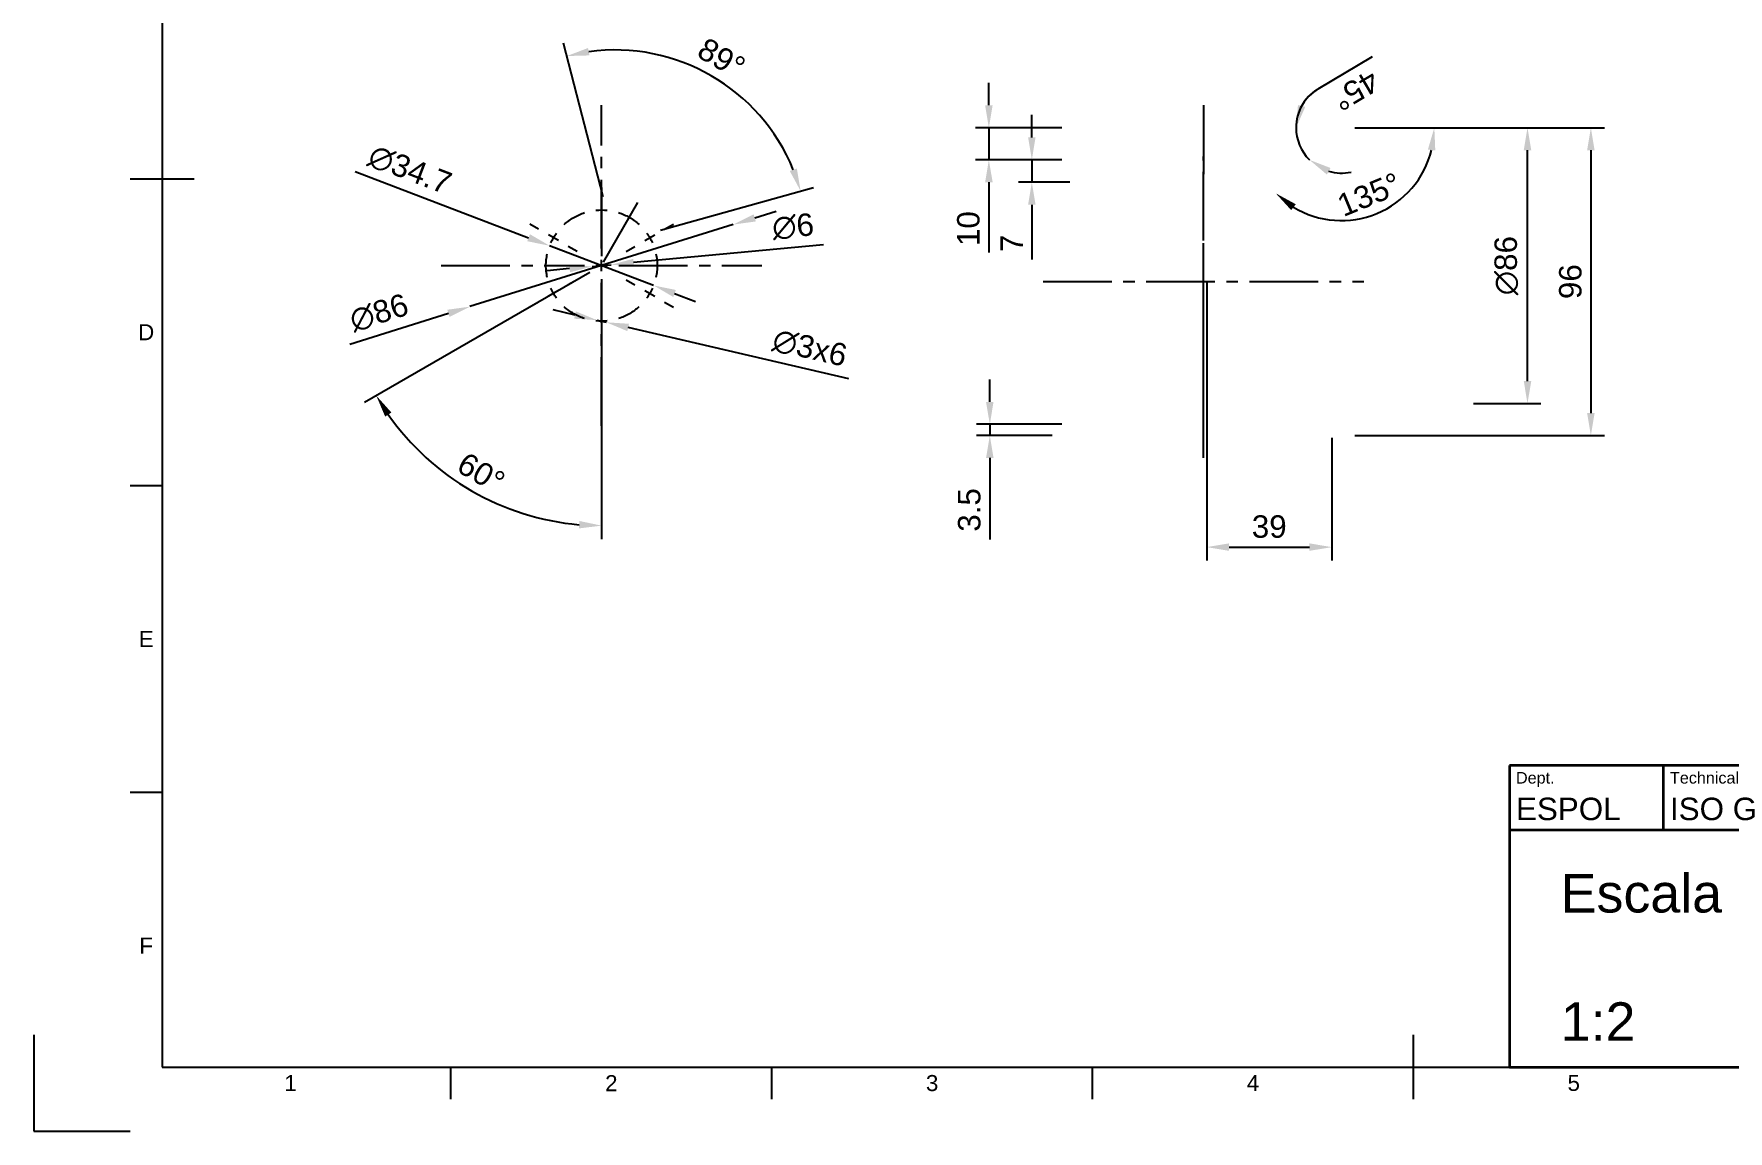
# Paper-space layout 'Plano1' of a CAD drawing. Header units: millimetres. Extents: x 0 to 420, y 0 to 297.
# Drawn here: x 0 to 264.1, y 0 to 171.1 of the extents above; entities that cross this region are included whole.
import ezdxf
from ezdxf.enums import TextEntityAlignment as Align

# ---------------------------------------------------------------- set-up
doc = ezdxf.new("R2010")
doc.units = ezdxf.units.MM
doc.header["$LTSCALE"] = 0.75
doc.linetypes.add('CENTER2', pattern=[28.575, 19.05, -3.175, 3.175, -3.175])
for name, color, linetype, lineweight in [('BORDER', 7, 'Continuous', 25), ('FD_Dimensions', 7, 'Continuous', 25), ('Notes', 7, 'Continuous', 25), ('Smart Centers', 7, 'CENTER2', 25), ('TITLEBLOCK', 7, 'Continuous', 35)]:
    doc.layers.add(name, color=color, linetype=linetype, lineweight=lineweight)
doc.styles.add('FusionTitle', font='Arial.ttf')
doc.styles.get("Standard").update_dxf_attribs({"font": 'Arial.ttf'})
doc.dimstyles.new('Dim-ISO-25', dxfattribs={"dimtxt": 3.5, "dimasz": 3.5, "dimexe": 2.1, "dimexo": 2.1, "dimgap": 1.4, "dimtad": 1, "dimzin": 12, "dimdsep": 46, "dimtxsty": 'Standard', "dimcen": 0, "dimazin": 3, "dimtp": 0.1, "dimtm": 0.1, "dimtfac": 0.714286, "dimtmove": 0, "dimatfit": 3, "dimfxl": 1, "dimtzin": 12, "dimarcsym": 0})

# ---------------------------------------------------------------- blocks, each defined once
blk = doc.blocks.new('ISO_A3_SHEET')
at = {"layer": 'BORDER'}
for p, q in [((20, 287), (20, 10)), ((15, 148.5), (25, 148.5)), ((15, 100.66667), (20, 100.66667)), ((15, 52.83334), (20, 52.83334)), ((215, 5), (215, 15)), ((20, 10), (410, 10)), ((65, 5), (65, 10)), ((115, 5), (115, 10)), ((165, 5), (165, 10))]:
    blk.add_line(p, q, dxfattribs=at)
at = {"layer": 'Defpoints'}
for p, q in [((0, 15), (0, 0)), ((0, 0), (15, 0))]:
    blk.add_line(p, q, dxfattribs=at)
at = {"layer": 'BORDER', "style": 'FusionTitle'}
for s, p in [('D', (17.5, 124.58334)), ('E', (17.5, 76.75001)), ('F', (17.5, 28.91668)), ('1', (40, 7.5)), ('2', (90, 7.5)), ('3', (140, 7.5)), ('4', (190, 7.5)), ('5', (240, 7.5))]:
    blk.add_text(s, height=2.5, dxfattribs=at).set_placement(p, align=Align.MIDDLE)
blk = doc.blocks.new('ISO_TITLEBLOCK')
at = {"layer": 'TITLEBLOCK'}
for p, q in [((0, 47), (-180, 47)), ((-180, 47), (-180, 0)), ((-156, 37), (-156, 47)), ((-122, 0), (-122, 47)), ((-61, 0), (-61, 47)), ((0, 0), (0, 47)), ((-180, 37), (0, 37)), ((-122, 27), (0, 27)), ((-61, 10), (0, 10)), ((-51, 0), (-51, 10)), ((-15, 0), (-15, 10)), ((-180, 0), (0, 0))]:
    blk.add_line(p, q, dxfattribs=at)
at = {"layer": 'TITLEBLOCK', "style": 'FusionTitle'}
for s, p in [('Dept.', (-179, 46)), ('Technical reference', (-155, 46)), ('Created by', (-121, 46)), ('Approved by', (-60, 46)), ('Document type', (-121, 36)), ('Document status', (-60, 36)), ('Title', (-121, 26)), ('DWG No.', (-60, 26)), ('Rev.', (-60, 9)), ('Date of issue', (-50, 9)), ('Sheet', (-14, 9))]:
    blk.add_text(s, height=1.8, dxfattribs=at).set_placement(p, align=Align.TOP_LEFT)
for tag, height, p in [('DEPT', 3.5, (-179, 42)), ('TECHNICAL_REFERENCE', 3.5, (-155, 42)), ('CREATED_BY', 3.5, (-121, 42)), ('APPROVED_BY', 3.5, (-60, 42)), ('DOCUMENT_TYPE', 3.5, (-121, 32)), ('DOCUMENT_STATUS', 3.5, (-60, 32)), ('TITLE_1', 5, (-121, 21.5)), ('TITLE_2', 5, (-121, 14)), ('TITLE_3', 5, (-121, 6.5)), ('DATE_OF_ISSUE', 3.5, (-50, 5))]:
    blk.add_attdef(tag, text='', height=height, dxfattribs=at).set_placement(p, align=Align.TOP_LEFT)
for tag, p in [('CREATED_DATE', (-62, 42)), ('APPROVED_DATE', (-0.99, 42))]:
    blk.add_attdef(tag, text='', height=3.5, dxfattribs=at).set_placement(p, align=Align.TOP_RIGHT)
for tag, height, p in [('DRAWING_NUMBER', 5, (-30.5, 19.75)), ('REV', 3.5, (-56, 4.85)), ('SHEET', 3.5, (-7.5, 4.85))]:
    blk.add_attdef(tag, text='', height=height, dxfattribs=at).set_placement(p, align=Align.TOP_CENTER)
blk = doc.blocks.new('*D29')
at = {"layer": 'Defpoints', "color": 0, "transparency": 16777216}
for p in [(160.79, 156.47), (203.79, 156.47), (203.79, 156.47), (197.67, 152.94), (183, 135.68)]:
    blk.add_point(p, dxfattribs=at)
at = {"layer": 'FD_Dimensions', "color": 0, "lineweight": -2, "transparency": 16777216}
blk.add_line((200.19, 162.55), (208.62, 167.56), dxfattribs=at)
for start, end in [(120.6638, 180), (122.6845, 151.3422), (180, 225), (253.6578, 282.3155)]:
    blk.add_arc((203.79, 156.47), 7.07, start, end, dxfattribs=at)
at = {"layer": 'FD_Dimensions', "color": 0, "transparency": 16777216}
for points in [[(198.15, 159.72), (197.02, 160.01), (196.72, 156.47)], [(201.51, 149.18), (202.1, 150.19), (198.79, 151.47)]]:
    blk.add_solid(points, dxfattribs=at)
at = {"layer": 'FD_Dimensions', "color": 0, "transparency": 16777216, "insert": (206.03, 162.32), "char_height": 3.5, "attachment_point": 5, "rotation": 210.6638}
blk.add_mtext('45°', dxfattribs=at)
blk = doc.blocks.new('*D30')
at = {"layer": 'Defpoints', "color": 0, "transparency": 16777216}
for p in [(203.79, 156.47), (203.79, 156.47), (222.29, 156.47), (203.79, 142), (183, 135.68)]:
    blk.add_point(p, dxfattribs=at)
at = {"layer": 'FD_Dimensions', "color": 0, "lineweight": -2, "transparency": 16777216}
blk.add_arc((203.79, 156.47), 14.47, 238.8892, 346.1108, dxfattribs=at)
at = {"layer": 'FD_Dimensions', "color": 0, "transparency": 16777216}
for points in [[(217.27, 153.07), (218.42, 152.93), (218.27, 156.47)], [(195.96, 143.62), (196.68, 144.54), (193.56, 146.24)]]:
    blk.add_solid(points, dxfattribs=at)
at = {"layer": 'FD_Dimensions', "color": 0, "transparency": 16777216, "insert": (208.11, 146.05), "char_height": 3.5, "attachment_point": 5, "rotation": 22.5}
blk.add_mtext('135°', dxfattribs=at)
blk = doc.blocks.new('*D36')
at = {"layer": 'Defpoints', "color": 0, "transparency": 16777216}
for p in [(86.99, 134.83), (89.98, 135.11)]:
    blk.add_point(p, dxfattribs=at)
at = {"layer": 'FD_Dimensions', "color": 0, "lineweight": -2, "transparency": 16777216}
for p, q in [((123.05, 138.19), (93.46, 135.44)), ((86.99, 134.83), (89.98, 135.11)), ((83.5, 134.51), (80.02, 134.18))]:
    blk.add_line(p, q, dxfattribs=at)
at = {"layer": 'FD_Dimensions', "color": 0, "transparency": 16777216}
for points in [[(83.45, 135.09), (83.56, 133.93), (86.99, 134.83)], [(93.41, 136.02), (93.51, 134.85), (89.98, 135.11)]]:
    blk.add_solid(points, dxfattribs=at)
at = {"layer": 'FD_Dimensions', "color": 0, "transparency": 16777216, "insert": (118.32, 141.05), "char_height": 3.5, "attachment_point": 5, "rotation": 5.3239}
blk.add_mtext('∅6', dxfattribs=at)
blk = doc.blocks.new('*U38')
at = {"layer": 'Smart Centers', "color": 0, "ltscale": 0.75, "transparency": 16777216}
for p, q in [((0, 2.68), (0, 25)), ((-25, 0), (-2.68, 0)), ((2.68, 0), (25, 0)), ((0, -25), (0, -2.68))]:
    blk.add_line(p, q, dxfattribs=at)
at = {"layer": 'Smart Centers', "color": 0, "linetype": 'Continuous', "ltscale": 0.75, "transparency": 16777216}
for p, q in [((-0.89, 0), (0.89, 0)), ((0, -0.89), (0, 0.89))]:
    blk.add_line(p, q, dxfattribs=at)
blk = doc.blocks.new('*U39')
at = {"layer": 'Smart Centers', "color": 0, "ltscale": 0.75, "transparency": 16777216}
blk.add_line((0, 6.05), (0, -6.05), dxfattribs=at)
blk = doc.blocks.new('*U41')
at = {"layer": 'Smart Centers', "color": 0, "ltscale": 0.75, "transparency": 16777216}
for p, q in [((-9.83, 5.68), (-11.19, 6.46)), ((-3.83, 2.21), (-5.19, 3))]:
    blk.add_line(p, q, dxfattribs=at)
at = {"layer": 'Smart Centers', "color": 0, "linetype": 'Continuous', "ltscale": 0.75, "transparency": 16777216}
blk.add_line((-6.74, 3.89), (-8.29, 4.78), dxfattribs=at)
at = {"layer": 'Smart Centers', "color": 0, "linetype": 'Continuous', "ltscale": 0.75, "transparency": 16777216, "extrusion": (0, 0, -1)}
blk.add_arc((0, 0), 8.67, 24.0996, 35.9004, dxfattribs=at)
blk = doc.blocks.new('*U42')
at = {"layer": 'Smart Centers', "color": 0, "ltscale": 0.75, "transparency": 16777216}
for p, q in [((9.83, 5.68), (11.19, 6.46)), ((3.83, 2.21), (5.19, 3))]:
    blk.add_line(p, q, dxfattribs=at)
at = {"layer": 'Smart Centers', "color": 0, "linetype": 'Continuous', "ltscale": 0.75, "transparency": 16777216}
blk.add_line((6.74, 3.89), (8.29, 4.78), dxfattribs=at)
at = {"layer": 'Smart Centers', "color": 0, "linetype": 'Continuous', "ltscale": 0.75, "transparency": 16777216, "extrusion": (0, 0, -1)}
blk.add_arc((0, 0), 8.67, 144.0996, 155.9004, dxfattribs=at)
blk = doc.blocks.new('*U43')
at = {"layer": 'Smart Centers', "color": 0, "ltscale": 0.75, "transparency": 16777216}
for p, q in [((3.83, -2.21), (5.19, -3)), ((9.83, -5.68), (11.19, -6.46))]:
    blk.add_line(p, q, dxfattribs=at)
at = {"layer": 'Smart Centers', "color": 0, "linetype": 'Continuous', "ltscale": 0.75, "transparency": 16777216}
blk.add_line((6.74, -3.89), (8.29, -4.78), dxfattribs=at)
at = {"layer": 'Smart Centers', "color": 0, "linetype": 'Continuous', "ltscale": 0.75, "transparency": 16777216, "extrusion": (0, 0, -1)}
blk.add_arc((0, 0), 8.67, 204.0996, 215.9004, dxfattribs=at)
blk = doc.blocks.new('*U44')
at = {"layer": 'Smart Centers', "color": 0, "ltscale": 0.75, "transparency": 16777216}
for p, q in [((0, -4.42), (0, -6)), ((0, -11.35), (0, -12.93))]:
    blk.add_line(p, q, dxfattribs=at)
at = {"layer": 'Smart Centers', "color": 0, "linetype": 'Continuous', "ltscale": 0.75, "transparency": 16777216}
blk.add_line((0, -7.78), (0, -9.57), dxfattribs=at)
at = {"layer": 'Smart Centers', "color": 0, "linetype": 'Continuous', "ltscale": 0.75, "transparency": 16777216, "extrusion": (0, 0, -1)}
blk.add_arc((0, 0), 8.67, 264.0996, 275.9004, dxfattribs=at)
blk = doc.blocks.new('*U45')
at = {"layer": 'Smart Centers', "color": 0, "ltscale": 0.75, "transparency": 16777216}
for p, q in [((-3.83, -2.21), (-5.19, -3)), ((-9.83, -5.68), (-11.19, -6.46))]:
    blk.add_line(p, q, dxfattribs=at)
at = {"layer": 'Smart Centers', "color": 0, "linetype": 'Continuous', "ltscale": 0.75, "transparency": 16777216}
blk.add_line((-6.74, -3.89), (-8.29, -4.78), dxfattribs=at)
at = {"layer": 'Smart Centers', "color": 0, "linetype": 'Continuous', "ltscale": 0.75, "transparency": 16777216, "extrusion": (0, 0, -1)}
blk.add_arc((0, 0), 8.67, 324.0996, 335.9004, dxfattribs=at)
blk = doc.blocks.new('*U46')
at = {"layer": 'Smart Centers', "color": 0, "ltscale": 0.75, "transparency": 16777216}
for p, q in [((0, 11.35), (0, 12.93)), ((0, 4.43), (0, 6))]:
    blk.add_line(p, q, dxfattribs=at)
at = {"layer": 'Smart Centers', "color": 0, "linetype": 'Continuous', "ltscale": 0.75, "transparency": 16777216}
blk.add_line((0, 7.78), (0, 9.57), dxfattribs=at)
at = {"layer": 'Smart Centers', "color": 0, "linetype": 'Continuous', "ltscale": 0.75, "transparency": 16777216, "extrusion": (0, 0, -1)}
blk.add_arc((0, 0), 8.68, 84.0996, 95.9004, dxfattribs=at)
blk = doc.blocks.new('*U40')
at = {"layer": 'Smart Centers', "color": 0, "ltscale": 0.75, "transparency": 16777216, "extrusion": (0, 0, -1)}
for radius, start, end in [(8.67, 47.7644, 72.2356), (8.68, 107.7644, 132.2356), (8.67, 347.7644, 12.2356), (8.67, 167.7644, 192.2356), (8.67, 287.7644, 312.2356), (8.67, 227.7644, 252.2356)]:
    blk.add_arc((0, 0), radius, start, end, dxfattribs=at)
at = {"layer": 'Smart Centers', "color": 0, "ltscale": 0.75, "transparency": 16777216}
for name in ['*U46', '*U41', '*U42', '*U45', '*U43', '*U44']:
    blk.add_blockref(name, (0, 0), dxfattribs=at)
blk = doc.blocks.new('*D47')
at = {"layer": 'Defpoints', "color": 0, "transparency": 16777216}
for p in [(88.48, 140.97), (88.48, 139.4), (95.22, 138.86), (96.77, 139.76), (74.61, 96.86)]:
    blk.add_point(p, dxfattribs=at)
at = {"layer": 'FD_Dimensions', "color": 0, "lineweight": -2, "transparency": 16777216}
for p, q in [((86.66, 133.92), (51.54, 113.65)), ((88.48, 132.87), (88.48, 92.32))]:
    blk.add_line(p, q, dxfattribs=at)
blk.add_arc((88.48, 134.97), 40.55, 214.9466, 265.0534, dxfattribs=at)
at = {"layer": 'FD_Dimensions', "color": 0, "transparency": 16777216}
for points in [[(54.75, 111.43), (55.73, 112.06), (53.36, 114.7)], [(85.01, 95.15), (84.96, 93.99), (88.48, 94.42)]]:
    blk.add_solid(points, dxfattribs=at)
at = {"layer": 'FD_Dimensions', "color": 0, "transparency": 16777216, "insert": (69.71, 102.66), "char_height": 3.5, "attachment_point": 5, "rotation": 329.842}
blk.add_mtext('60°', dxfattribs=at)
blk = doc.blocks.new('*D48')
at = {"layer": 'Defpoints', "color": 0, "transparency": 16777216}
for p in [(87.75, 126.47), (89.21, 126.13)]:
    blk.add_point(p, dxfattribs=at)
at = {"layer": 'FD_Dimensions', "color": 0, "lineweight": -2, "transparency": 16777216}
for p, q in [((84.34, 127.26), (80.93, 128.05)), ((87.75, 126.47), (89.21, 126.13)), ((127.04, 117.32), (92.62, 125.33))]:
    blk.add_line(p, q, dxfattribs=at)
at = {"layer": 'FD_Dimensions', "color": 0, "transparency": 16777216}
for points in [[(84.48, 127.83), (84.21, 126.69), (87.75, 126.47)], [(92.75, 125.9), (92.49, 124.76), (89.21, 126.13)]]:
    blk.add_solid(points, dxfattribs=at)
at = {"layer": 'FD_Dimensions', "color": 0, "transparency": 16777216, "insert": (120.93, 122.11), "char_height": 3.5, "attachment_point": 5, "rotation": 346.8943}
blk.add_mtext('∅3x6', dxfattribs=at)
blk = doc.blocks.new('*D49')
at = {"layer": 'Defpoints', "color": 0, "transparency": 16777216}
for p in [(222.29, 156.47), (232.79, 156.47), (222.29, 113.47)]:
    blk.add_point(p, dxfattribs=at)
at = {"layer": 'FD_Dimensions', "color": 0, "lineweight": -2, "transparency": 16777216}
for p, q in [((224.39, 156.47), (234.89, 156.47)), ((232.79, 116.97), (232.79, 152.97)), ((224.39, 113.47), (234.89, 113.47))]:
    blk.add_line(p, q, dxfattribs=at)
at = {"layer": 'FD_Dimensions', "color": 0, "transparency": 16777216}
for points in [[(232.21, 152.97), (233.38, 152.97), (232.79, 156.47)], [(232.21, 116.97), (233.38, 116.97), (232.79, 113.47)]]:
    blk.add_solid(points, dxfattribs=at)
at = {"layer": 'FD_Dimensions', "color": 0, "transparency": 16777216, "insert": (229.51, 134.97), "char_height": 3.5, "attachment_point": 5, "rotation": 90}
blk.add_mtext('∅86', dxfattribs=at)
blk = doc.blocks.new('*D50')
at = {"layer": 'Defpoints', "color": 0, "transparency": 16777216}
for p in [(203.79, 156.47), (203.79, 108.47), (242.67, 108.47)]:
    blk.add_point(p, dxfattribs=at)
at = {"layer": 'FD_Dimensions', "color": 0, "lineweight": -2, "transparency": 16777216}
for p, q in [((205.89, 156.47), (244.77, 156.47)), ((242.67, 152.97), (242.67, 111.97)), ((205.89, 108.47), (244.77, 108.47))]:
    blk.add_line(p, q, dxfattribs=at)
at = {"layer": 'FD_Dimensions', "color": 0, "transparency": 16777216}
for points in [[(242.09, 152.97), (243.25, 152.97), (242.67, 156.47)], [(242.09, 111.97), (243.25, 111.97), (242.67, 108.47)]]:
    blk.add_solid(points, dxfattribs=at)
at = {"layer": 'FD_Dimensions', "color": 0, "transparency": 16777216, "insert": (239.48, 132.47), "char_height": 3.5, "attachment_point": 5, "rotation": 90}
blk.add_mtext('96', dxfattribs=at)
blk = doc.blocks.new('*D51')
at = {"layer": 'Defpoints', "color": 0, "transparency": 16777216}
for p in [(109.01, 141.37), (67.96, 128.57)]:
    blk.add_point(p, dxfattribs=at)
at = {"layer": 'FD_Dimensions', "color": 0, "lineweight": -2, "transparency": 16777216}
for p, q in [((112.35, 142.41), (115.69, 143.45)), ((109.01, 141.37), (67.96, 128.57)), ((49.22, 122.73), (64.62, 127.53))]:
    blk.add_line(p, q, dxfattribs=at)
at = {"layer": 'FD_Dimensions', "color": 0, "transparency": 16777216}
for points in [[(112.18, 142.97), (112.52, 141.86), (109.01, 141.37)], [(64.44, 128.09), (64.79, 126.97), (67.96, 128.57)]]:
    blk.add_solid(points, dxfattribs=at)
at = {"layer": 'FD_Dimensions', "color": 0, "transparency": 16777216, "insert": (53.79, 127.6), "char_height": 3.5, "attachment_point": 5, "rotation": 17.315}
blk.add_mtext('∅86', dxfattribs=at)
blk = doc.blocks.new('*U52')
at = {"layer": 'Smart Centers', "color": 0, "ltscale": 0.75, "transparency": 16777216}
for p, q in [((0, 2.68), (0, 5)), ((-5, 0), (-2.68, 0)), ((2.68, 0), (5, 0)), ((0, -5), (0, -2.68))]:
    blk.add_line(p, q, dxfattribs=at)
at = {"layer": 'Smart Centers', "color": 0, "linetype": 'Continuous', "ltscale": 0.75, "transparency": 16777216}
for p, q in [((-0.89, 0), (0.89, 0)), ((0, -0.89), (0, 0.89))]:
    blk.add_line(p, q, dxfattribs=at)
blk = doc.blocks.new('*D53')
at = {"layer": 'Defpoints', "color": 0, "transparency": 16777216}
for p in [(80.38, 138.07), (96.59, 131.88)]:
    blk.add_point(p, dxfattribs=at)
at = {"layer": 'FD_Dimensions', "color": 0, "lineweight": -2, "transparency": 16777216}
for p, q in [((50.09, 149.63), (77.11, 139.31)), ((96.59, 131.88), (80.38, 138.07)), ((99.86, 130.63), (103.13, 129.38))]:
    blk.add_line(p, q, dxfattribs=at)
at = {"layer": 'FD_Dimensions', "color": 0, "transparency": 16777216}
for points in [[(77.32, 139.86), (76.9, 138.77), (80.38, 138.07)], [(100.06, 131.17), (99.65, 130.08), (96.59, 131.88)]]:
    blk.add_solid(points, dxfattribs=at)
at = {"layer": 'FD_Dimensions', "color": 0, "transparency": 16777216, "insert": (58.6, 149.9), "char_height": 3.5, "attachment_point": 5, "rotation": 339.1059}
blk.add_mtext('∅34.7', dxfattribs=at)
blk = doc.blocks.new('*D59')
at = {"layer": 'Defpoints', "color": 0, "transparency": 16777216}
for p in [(182.79, 134.47), (202.29, 110.22), (202.29, 91.07)]:
    blk.add_point(p, dxfattribs=at)
at = {"layer": 'FD_Dimensions', "color": 0, "lineweight": -2, "transparency": 16777216}
for p, q in [((182.79, 132.37), (182.79, 88.97)), ((202.29, 108.12), (202.29, 88.97)), ((186.29, 91.07), (198.79, 91.07))]:
    blk.add_line(p, q, dxfattribs=at)
at = {"layer": 'FD_Dimensions', "color": 0, "transparency": 16777216}
for points in [[(186.29, 91.66), (186.29, 90.49), (182.79, 91.07)], [(198.79, 91.66), (198.79, 90.49), (202.29, 91.07)]]:
    blk.add_solid(points, dxfattribs=at)
at = {"layer": 'FD_Dimensions', "color": 0, "transparency": 16777216, "insert": (192.54, 94.26), "char_height": 3.5, "attachment_point": 5}
blk.add_mtext('39', dxfattribs=at)
blk = doc.blocks.new('*U60')
at = {"layer": 'Smart Centers', "color": 0, "ltscale": 0.75, "transparency": 16777216}
blk.add_line((-25, 0), (25, 0), dxfattribs=at)
blk = doc.blocks.new('*U61')
at = {"layer": 'Smart Centers', "color": 0, "ltscale": 0.75, "transparency": 16777216}
blk.add_line((0, -16.75), (0, 16.75), dxfattribs=at)
blk = doc.blocks.new('*U62')
at = {"layer": 'Smart Centers', "color": 0, "ltscale": 0.75, "transparency": 16777216}
blk.add_line((0, -22.625), (0, 22.625), dxfattribs=at)
blk = doc.blocks.new('*U63')
at = {"layer": 'Smart Centers', "color": 0, "ltscale": 0.75, "transparency": 16777216}
blk.add_line((0, 6), (0, -6), dxfattribs=at)
blk = doc.blocks.new('*D64')
at = {"layer": 'Defpoints', "color": 0, "transparency": 16777216}
for p in [(148.99, 108.47), (160.79, 108.47), (162.29, 110.22)]:
    blk.add_point(p, dxfattribs=at)
at = {"layer": 'FD_Dimensions', "color": 0, "lineweight": -2, "transparency": 16777216}
for p, q in [((148.99, 113.72), (148.99, 117.22)), ((160.19, 110.22), (146.89, 110.22)), ((158.69, 108.47), (146.89, 108.47)), ((148.99, 110.22), (148.99, 108.47)), ((148.99, 104.97), (148.99, 92.28))]:
    blk.add_line(p, q, dxfattribs=at)
at = {"layer": 'FD_Dimensions', "color": 0, "transparency": 16777216}
for points in [[(148.4, 113.72), (149.57, 113.72), (148.99, 110.22)], [(148.4, 104.97), (149.57, 104.97), (148.99, 108.47)]]:
    blk.add_solid(points, dxfattribs=at)
at = {"layer": 'FD_Dimensions', "color": 0, "transparency": 16777216, "insert": (145.8, 96.87), "char_height": 3.5, "attachment_point": 5, "rotation": 90}
blk.add_mtext('3.5', dxfattribs=at)
blk = doc.blocks.new('*D65')
at = {"layer": 'Defpoints', "color": 0, "transparency": 16777216}
for p in [(162.29, 156.47), (148.84, 151.47), (162.29, 151.47)]:
    blk.add_point(p, dxfattribs=at)
at = {"layer": 'FD_Dimensions', "color": 0, "lineweight": -2, "transparency": 16777216}
for p, q in [((148.84, 159.97), (148.84, 163.47)), ((160.19, 156.47), (146.74, 156.47)), ((148.84, 156.47), (148.84, 151.47)), ((160.19, 151.47), (146.74, 151.47)), ((148.84, 147.97), (148.84, 137))]:
    blk.add_line(p, q, dxfattribs=at)
at = {"layer": 'FD_Dimensions', "color": 0, "transparency": 16777216}
for points in [[(148.26, 159.97), (149.43, 159.97), (148.84, 156.47)], [(148.26, 147.97), (149.43, 147.97), (148.84, 151.47)]]:
    blk.add_solid(points, dxfattribs=at)
at = {"layer": 'FD_Dimensions', "color": 0, "transparency": 16777216, "insert": (145.66, 140.74), "char_height": 3.5, "attachment_point": 5, "rotation": 90}
blk.add_mtext('10', dxfattribs=at)
blk = doc.blocks.new('*D66')
at = {"layer": 'Defpoints', "color": 0, "transparency": 16777216}
for p in [(162.29, 151.47), (155.54, 147.97), (163.55, 147.97)]:
    blk.add_point(p, dxfattribs=at)
at = {"layer": 'FD_Dimensions', "color": 0, "lineweight": -2, "transparency": 16777216}
for p, q in [((155.54, 154.97), (155.54, 158.47)), ((160.19, 151.47), (153.44, 151.47)), ((155.54, 151.47), (155.54, 147.97)), ((161.45, 147.97), (153.44, 147.97)), ((155.54, 144.47), (155.54, 135.91))]:
    blk.add_line(p, q, dxfattribs=at)
at = {"layer": 'FD_Dimensions', "color": 0, "transparency": 16777216}
for points in [[(154.96, 154.97), (156.12, 154.97), (155.54, 151.47)], [(154.96, 144.47), (156.12, 144.47), (155.54, 147.97)]]:
    blk.add_solid(points, dxfattribs=at)
at = {"layer": 'FD_Dimensions', "color": 0, "transparency": 16777216, "insert": (152.39, 138.44), "char_height": 3.5, "attachment_point": 5, "rotation": 90}
blk.add_mtext('7', dxfattribs=at)
blk = doc.blocks.new('*D75')
at = {"layer": 'Defpoints', "color": 0, "transparency": 16777216}
for p in [(111.73, 159.87), (89.23, 143.65), (95.62, 139.96), (90.55, 138.55), (90.55, 138.55)]:
    blk.add_point(p, dxfattribs=at)
at = {"layer": 'FD_Dimensions', "color": 0, "lineweight": -2, "transparency": 16777216}
for p, q in [((88.71, 145.68), (82.53, 169.68)), ((97.64, 140.52), (121.52, 147.17))]:
    blk.add_line(p, q, dxfattribs=at)
blk.add_arc((90.55, 138.55), 30.05, 22.2326, 97.7674, dxfattribs=at)
at = {"layer": 'FD_Dimensions', "color": 0, "transparency": 16777216}
for points in [[(86.6, 167.75), (86.37, 168.9), (83.05, 167.65)], [(118.92, 150.11), (117.81, 149.73), (119.5, 146.61)]]:
    blk.add_solid(points, dxfattribs=at)
at = {"layer": 'FD_Dimensions', "color": 0, "transparency": 16777216, "insert": (107.17, 167.33), "char_height": 3.5, "attachment_point": 5, "rotation": 330}
blk.add_mtext('89°', dxfattribs=at)
blk = doc.blocks.new('*U76')
at = {"layer": 'Smart Centers', "color": 0, "ltscale": 0.75, "transparency": 16777216}
blk.add_line((-2.69, -4.66), (2.69, 4.66), dxfattribs=at)

psp = doc.layouts.new('Plano1')

# ---------------------------------------------------------------- block references
at = {"layer": 'BORDER'}
psp.add_blockref('ISO_A3_SHEET', (0, 0), dxfattribs=at)
at = {"layer": 'Smart Centers', "ltscale": 0.75}
for name, p in [('*U38', (88.4823, 134.9716)), ('*U63', (182.2943, 153.9716)), ('*U62', (182.2943, 129.3466)), ('*U40', (88.4823, 134.9716)), ('*U39', (88.4823, 141.0963)), ('*U76', (91.4861, 140.1743)), ('*U52', (88.4823, 134.9716)), ('*U61', (182.2943, 121.7216)), ('*U60', (182.2943, 132.4716))]:
    psp.add_blockref(name, p, dxfattribs=at)
at = {"layer": 'TITLEBLOCK'}
ref = psp.add_blockref('ISO_TITLEBLOCK', (410, 10), dxfattribs=at)
ref.add_attrib('DOCUMENT_STATUS', 'COMPLETE', dxfattribs={"height": 3.5, "style": 'FusionTitle'}).set_placement((350, 42), align=Align.TOP_LEFT)
ref.add_attrib('DOCUMENT_TYPE', 'TEP', dxfattribs={"height": 3.5, "style": 'FusionTitle'}).set_placement((289, 42), align=Align.TOP_LEFT)
ref.add_attrib('APPROVED_DATE', "12/'07/2025", dxfattribs={"height": 3.5, "style": 'FusionTitle', "width": 0.909091}).set_placement((409.0072, 52), align=Align.TOP_RIGHT)
ref.add_attrib('CREATED_DATE', '13/7/25', dxfattribs={"height": 3.5, "style": 'FusionTitle'}).set_placement((348, 52), align=Align.TOP_RIGHT)
ref.add_attrib('SHEET', '1/3', dxfattribs={"height": 3.5, "style": 'FusionTitle'}).set_placement((402.5, 14.85), align=Align.TOP_CENTER)
ref.add_attrib('DRAWING_NUMBER', '3', dxfattribs={"height": 5, "style": 'FusionTitle'}).set_placement((379.5, 29.7514), align=Align.TOP_CENTER)
ref.add_attrib('TITLE_1', 'Motor 1', dxfattribs={"height": 5, "style": 'FusionTitle'}).set_placement((289, 31.5), align=Align.TOP_LEFT)
ref.add_attrib('APPROVED_BY', 'JOSE ANCHUNDIA', dxfattribs={"height": 3.5, "style": 'FusionTitle', "width": 0.792784}).set_placement((350, 52), align=Align.TOP_LEFT)
ref.add_attrib('CREATED_BY', 'Andree Fonseca', dxfattribs={"height": 3.5, "style": 'FusionTitle'}).set_placement((289, 52), align=Align.TOP_LEFT)
ref.add_attrib('TECHNICAL_REFERENCE', 'ISO G', dxfattribs={"height": 3.5, "style": 'FusionTitle'}).set_placement((255, 52), align=Align.TOP_LEFT)
ref.add_attrib('DEPT', 'ESPOL', dxfattribs={"height": 3.5, "style": 'FusionTitle'}).set_placement((231, 52), align=Align.TOP_LEFT)

# ---------------------------------------------------------------- texts
at = {"layer": 'Notes', "insert": (237.9644, 50.096), "char_height": 6, "attachment_point": 1}
psp.add_mtext_dynamic_manual_height_columns('\\PEscala\\P\\P\\pt18,24;1:2', width=58, gutter_width=17.5, heights=[0], dxfattribs=at)

# ---------------------------------------------------------------- dimensions: what is measured, and where the dimension line sits
at = {"layer": 'FD_Dimensions'}
for base, line1, line2, override, picture, middle in [((111.7281, 159.8656), ((90.5461, 138.5461), (95.6201, 139.9586)), ((89.2323, 143.6466), (90.5461, 138.5461)), {"dimadec": 0}, '*D75', (107.1662, 167.333)), ((197.6706, 152.936), ((203.7943, 156.4716), (183.0012, 135.6785)), ((203.7943, 156.4716), (160.7943, 156.4716)), {"dimpost": ''}, '*D29', (206.0277, 162.3195)), ((203.7943, 141.9979), ((203.7943, 156.4716), (183.0012, 135.6785)), ((222.2943, 156.4716), (203.7943, 156.4716)), {"dimpost": ''}, '*D30', (208.1131, 146.0452))]:
    dim = psp.add_angular_dim_2l(base=base, line1=line1, line2=line2, dimstyle='Dim-ISO-25', override=override, dxfattribs=at)
    dim.commit()
    dim.dimension.update_dxf_attribs({"geometry": picture, "text_midpoint": middle})
for base, p1, p2, angle, picture, middle in [((148.8447, 151.4716), (162.2943, 156.4716), (162.2943, 151.4716), 90, '*D65', (145.6577, 140.7354)), ((155.5388, 147.9716), (162.2943, 151.4716), (163.555, 147.9716), 90, '*D66', (152.3888, 138.4387)), ((242.6703, 108.4716), (203.7943, 156.4716), (203.7943, 108.4716), 270, '*D50', (239.4833, 132.4716)), ((202.2943, 91.0746), (182.7943, 134.4716), (202.2943, 110.2216), 180, '*D59', (192.5443, 94.2628)), ((148.9858, 108.4716), (162.2943, 110.2216), (160.7943, 108.4716), 90, '*D64', (145.7976, 96.8736))]:
    dim = psp.add_linear_dim(base=base, p1=p1, p2=p2, angle=angle, dimstyle='Dim-ISO-25', override={"dimlfac": -2, "dimclrd": 0, "dimclre": 0}, dxfattribs=at)
    dim.commit()
    dim.dimension.update_dxf_attribs({"geometry": picture, "text_midpoint": middle})
dim = psp.add_aligned_dim(p1=(222.2943, 113.4716), p2=(222.2943, 156.4716), distance=-10.5, text='∅<>', dimstyle='Dim-ISO-25', override={"dimlfac": -2, "dimclrd": 0, "dimclre": 0}, dxfattribs=at)
dim.commit()
dim.dimension.update_dxf_attribs({"geometry": '*D49', "text_midpoint": (229.5094, 134.9716)})
for p1, p2, override, picture, middle in [((96.5869, 131.8777), (80.3778, 138.0654), {"dimlfac": -2, "dimclrd": 0, "dimclre": 0}, '*D53', (57.4267, 146.8269)), ((109.008, 141.3705), (67.9566, 128.5726), {"dimlfac": -2}, '*D51', (54.7664, 124.4606)), ((86.9888, 134.8324), (89.9759, 135.1107), {"dimlfac": -2}, '*D36', (118.6216, 137.7802))]:
    dim = psp.add_diameter_dim_2p(p1=p1, p2=p2, dimstyle='Dim-ISO-25', override=override, dxfattribs=at)
    dim.commit()
    dim.dimension.update_dxf_attribs({"geometry": picture, "text_midpoint": middle, "dimtype": 163})
dim = psp.add_angular_dim_2l(base=(74.6125, 96.8646), line1=((95.2218, 138.8626), (96.7684, 139.7555)), line2=((88.4823, 139.3966), (88.4823, 140.9677)), dimstyle='Dim-ISO-25', override={"dimpost": ''}, dxfattribs=at)
dim.commit()
dim.dimension.update_dxf_attribs({"geometry": '*D47', "text_midpoint": (68.1092, 99.908), "dimtype": 162})
dim = psp.add_diameter_dim_2p(p1=(87.7519, 126.4666), p2=(89.2128, 126.1265), text='<>x6', dimstyle='Dim-ISO-25', override={"dimlfac": -2}, dxfattribs=at)
dim.commit()
dim.dimension.update_dxf_attribs({"geometry": '*D48', "text_midpoint": (120.1864, 118.9155), "dimtype": 163})

doc.saveas('drawing.dxf')
